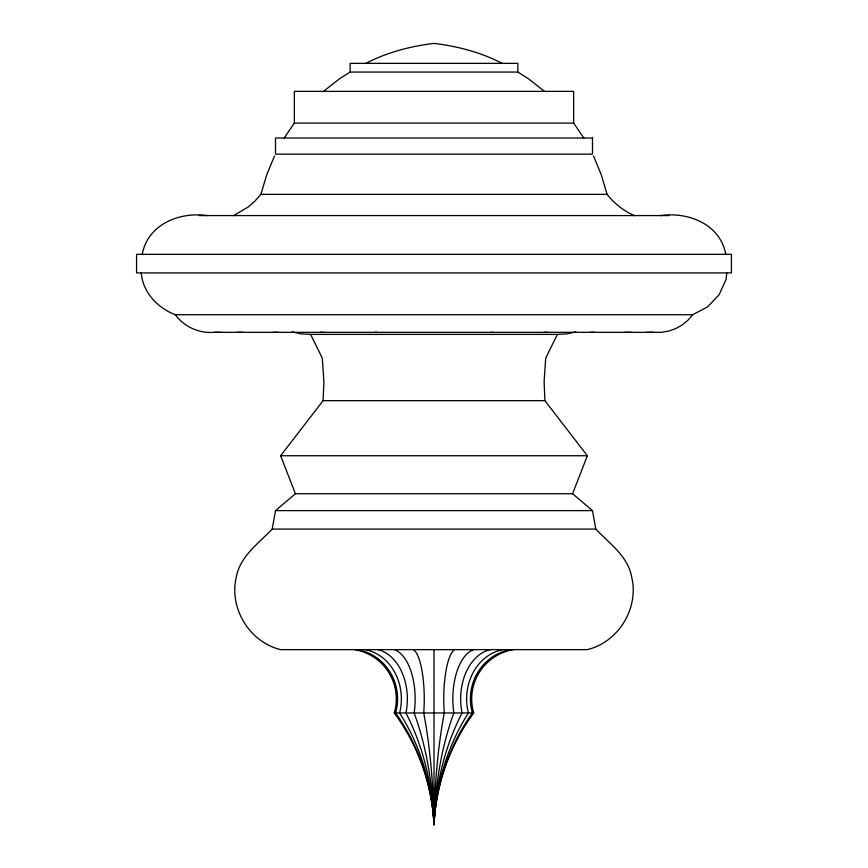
<?xml version="1.0" encoding="UTF-8"?>
<svg xmlns="http://www.w3.org/2000/svg" width="868" height="868" viewBox="0 0 868 868"><rect width="100%" height="100%" fill="white"/><g stroke="black" fill="none" stroke-linecap="round" stroke-linejoin="round"><path stroke-width="1.3" d="M295.424 493.74L280.635 455.743L323.102 400.658L323.894 381.757L322.31 358.18L310.603 334.397L557.397 334.397L545.69 358.18L544.106 381.757L544.898 400.658L587.365 455.743L572.576 493.74L295.424 493.74L275.503 510.623L272.216 529.068C258.36 543.759 240.056 556.019 236.248 577.383C228.935 608.446 249.626 642.114 280.635 649.633L587.365 649.633C618.374 642.114 639.065 608.446 631.752 577.383C627.944 556.019 609.64 543.759 595.784 529.068L592.497 510.623L572.576 493.74M726.722 272.921L726.115 279.301L719.16 294.643L707.604 306.892L692.697 314.726L687.879 320.292L682.183 324.947L675.771 328.581L668.837 331.055L661.59 332.325L654.233 332.346M142.254 254.346C147.603 224.324 179.589 211.629 207.126 215.568M233.535 215.622L248.118 207.061L254.91 201.116L260.888 194.345L266.715 174.804L274.516 155.958M284.194 138.012L294.35 123.093L294.35 91.379L573.65 91.379L573.65 123.093L583.806 138.012M323.471 91.379L339.507 78.782L350.151 72.055L517.849 72.055L528.493 78.782L544.529 91.379M365.884 63.353C387.019 52.362 410.423 46.243 434 43.4C457.577 46.243 480.981 52.362 502.116 63.353M575.885 331.923L566.739 333.92L557.712 334.354M490.995 332.346L492.905 332.325M544.117 332.346L547.795 332.325M589.73 332.346L594.927 332.325M624.721 332.346L631.101 332.325M646.725 332.346L653.832 332.325L214.168 332.325L221.275 332.346M294.35 123.093L573.65 123.093M260.888 194.345L607.112 194.345C614.284 203.557 623.734 210.989 634.465 215.622M199.13 215.568L668.87 215.568M141.278 272.921C142.678 292.158 157.748 308.086 175.303 314.726L692.697 314.726M310.288 334.354L301.261 333.92L292.115 331.923M323.102 400.658L544.898 400.658M280.635 455.743L587.365 455.743M275.503 510.623L592.497 510.623M272.216 529.068L595.784 529.068M354.567 649.633A49.943 49.943 0 0 1 394.278 712.975L473.722 712.975A49.943 49.943 0 0 1 513.433 649.633M213.767 332.346C199 333.54 184.049 326.694 175.303 314.726M236.899 332.325L243.279 332.346M273.073 332.325L278.27 332.346M320.205 332.325L323.883 332.346M375.095 332.325L377.005 332.346M660.874 215.568C688.411 211.629 720.397 224.324 725.746 254.346M593.484 155.958L601.285 174.804L607.112 194.345M517.849 72.055L517.849 63.353L350.151 63.353L350.151 72.055M434 649.633L434 824.6A205.976 205.976 0 0 1 473.722 712.975M473.722 649.633A49.943 24.977 -90 0 0 453.856 712.975A205.976 102.988 90 0 0 434 824.6A205.976 205.976 0 0 0 394.278 712.975M490.17 649.633A49.943 35.317 -90 0 0 462.08 712.975A205.976 145.65 -90 0 0 434 824.6A205.976 198.967 90 0 0 395.634 712.975A49.943 48.239 -90 0 0 357.269 649.633M433.891 818.35A205.976 53.317 -90 0 1 434 824.6A205.976 198.967 90 0 1 472.366 712.975A49.943 48.239 -90 0 1 510.731 649.633M434.532 814.618A205.976 145.65 90 0 1 434.922 809.638M434.434 813.37A205.976 102.988 -90 0 1 434.651 809.638M454.561 649.633A49.943 12.922 -90 0 0 444.275 712.975A205.976 53.317 90 0 0 434 824.6A205.976 178.385 -90 0 0 399.606 712.975A49.943 43.248 -90 0 0 365.211 649.633M377.83 649.633A49.943 35.317 90 0 1 405.92 712.975A205.976 145.65 -90 0 1 434 824.6A205.976 178.385 90 0 1 468.394 712.975A49.943 43.248 -90 0 1 502.789 649.633M394.278 649.633A49.943 24.977 -90 0 1 414.144 712.975A205.976 102.988 90 0 1 434 824.6A205.976 145.65 90 0 1 434.293 818.35A205.976 102.988 -90 0 0 434 824.6A205.976 53.317 90 0 0 423.725 712.975A49.943 12.922 -90 0 0 413.439 649.633M592.497 138.012L275.503 138.012L275.503 154.135L592.497 154.135L592.497 138.012M731.431 254.346L136.569 254.346L136.569 272.921L731.431 272.921L731.431 254.346"/></g></svg>
